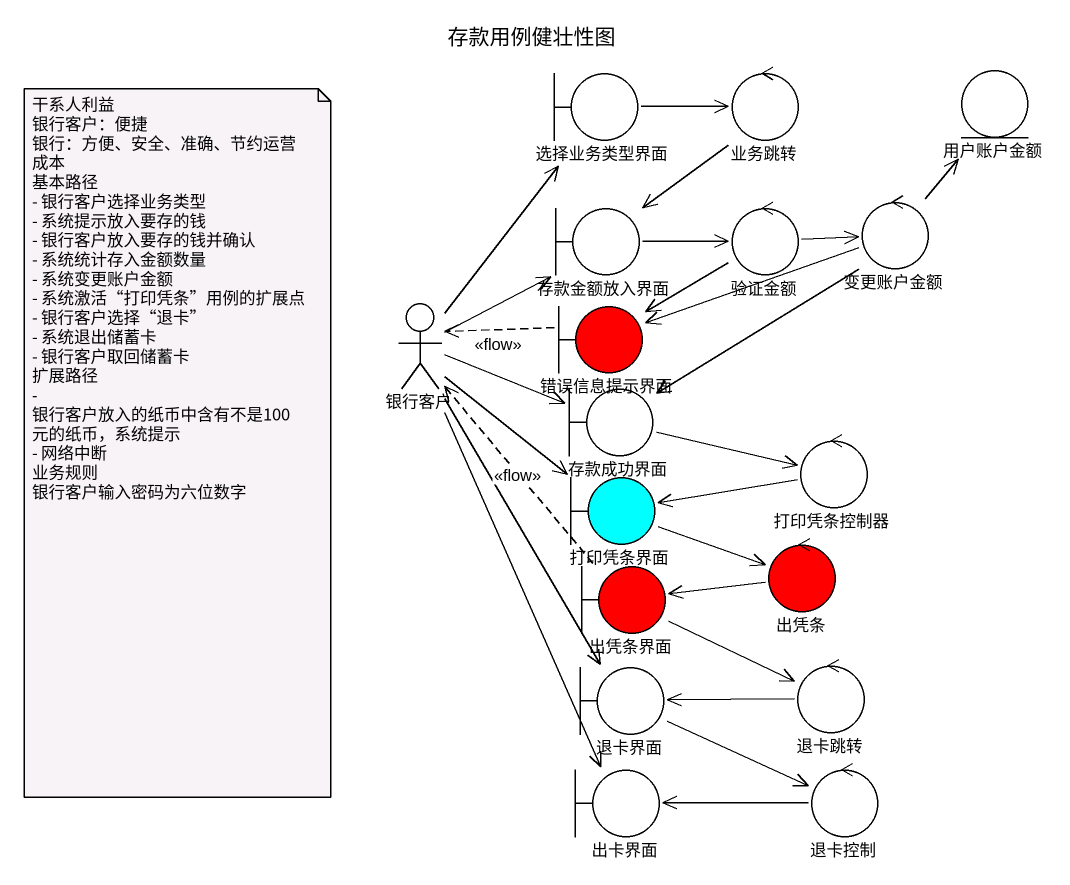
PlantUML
@startuml
title 存款用例健壮性图
boundary 选择业务类型界面
control 业务跳转
entity 用户账户金额
boundary 存款金额放入界面
control 验证金额
control 变更账户金额
actor 银行客户
boundary 错误信息提示界面 #FF0000
boundary 存款成功界面
control 打印凭条控制器
boundary 打印凭条界面 #00FFFF
boundary 出凭条界面 #FF0000
control 出凭条 #FF0000
boundary 退卡界面
control 退卡跳转
boundary 出卡界面
control 退卡控制
选择业务类型界面 -right-> 业务跳转
业务跳转 --> 存款金额放入界面
存款金额放入界面 -right-> 验证金额
验证金额 -right-> 变更账户金额
验证金额 --> 错误信息提示界面
变更账户金额 -up-> 用户账户金额
变更账户金额 -left-> 错误信息提示界面
变更账户金额 --> 存款成功界面
银行客户 -up-> 选择业务类型界面
银行客户 -up-> 存款金额放入界面
银行客户 -right-> 存款成功界面
银行客户 --> 打印凭条界面
银行客户 --> 退卡界面
银行客户 --> 出卡界面
错误信息提示界面 .left.> 银行客户 : <<flow>>
存款成功界面 -right-> 打印凭条控制器
打印凭条控制器 -left-> 打印凭条界面
打印凭条界面 -right-> 出凭条
出凭条界面 .up.> 银行客户 : <<flow>>
出凭条界面 -right-> 退卡跳转
出凭条 -left-> 出凭条界面
退卡界面 -right-> 退卡控制
退卡跳转 -left-> 退卡界面
退卡控制 -left-> 出卡界面
note as N1
  干系人利益
  银行客户：便捷
  银行：方便、安全、准确、节约运营成本
  基本路径
  - 银行客户选择业务类型
  - 系统提示放入要存的钱
  - 银行客户放入要存的钱并确认
  - 系统统计存入金额数量
  - 系统变更账户金额
  - 系统激活“打印凭条”用例的扩展点
  - 银行客户选择“退卡”
  - 系统退出储蓄卡
  - 银行客户取回储蓄卡
  扩展路径
  - 银行客户放入的纸币中含有不是100元的纸币，系统提示
  - 网络中断
  业务规则
  银行客户输入密码为六位数字
end note
@enduml
